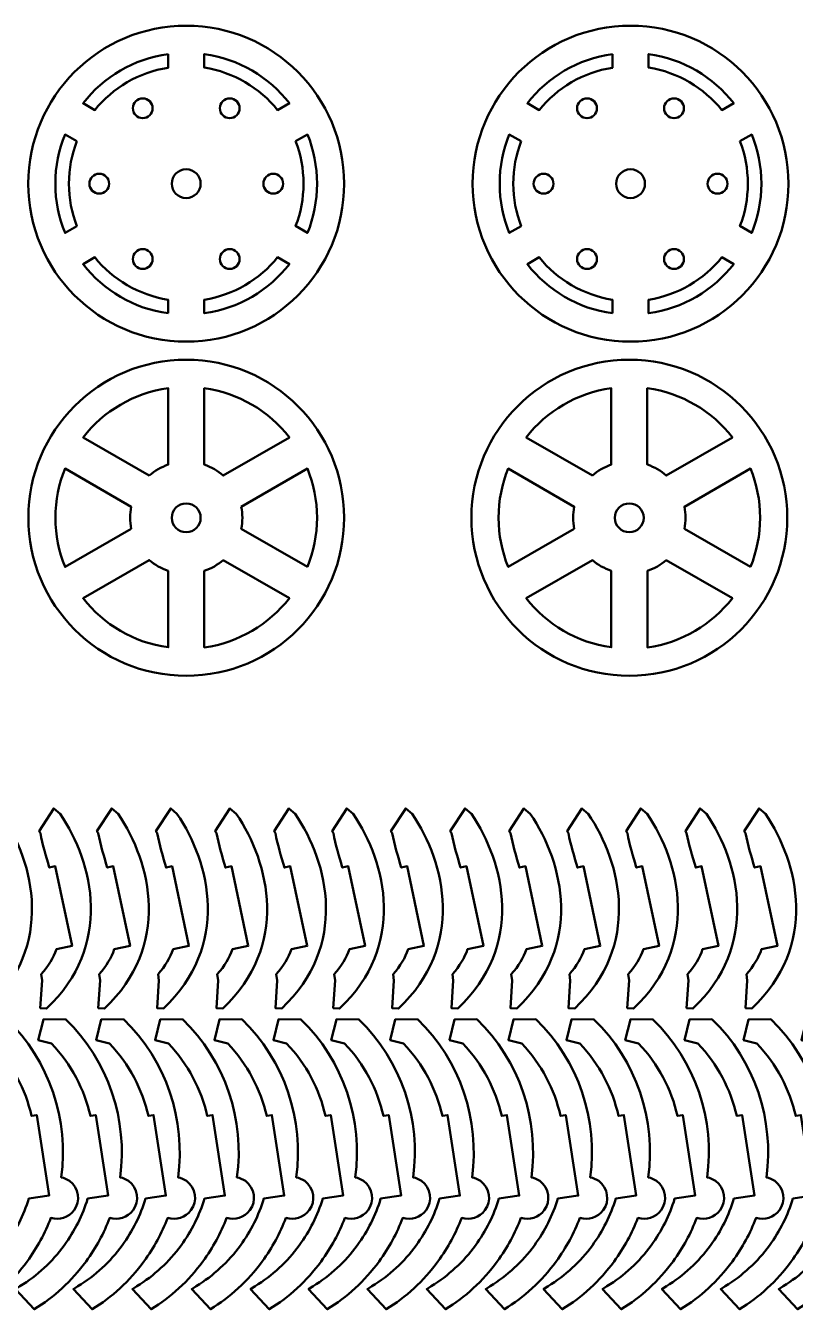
# Model space of a CAD drawing. Header units: inches. Extents: x -370 to 849, y -422 to 797.
# Drawn here: x 382.9 to 468.2, y -419.9 to -277.7 of the extents above; entities that cross this region are included whole.
import ezdxf

# ---------------------------------------------------------------- set-up
doc = ezdxf.new("R2010")
doc.units = ezdxf.units.IN
doc.header["$MEASUREMENT"] = 0
doc.layers.add('Layer 1', color=7, linetype='Continuous')

# ---------------------------------------------------------------- blocks, each defined once
blk = doc.blocks.new('block 37')
at = {"layer": 'Layer 1', "color": 7, "lineweight": 50, "true_color": 0xffffff}
for points, knots in [([(396.57, -327.57), (397.18, -327.04), (397.89, -326.62), (398.67, -326.36), (398.67, -326.36), (398.67, -317.89), (398.67, -317.89), (394.85, -318.42), (391.5, -320.44), (389.24, -323.34), (389.24, -323.34), (396.57, -327.57), (396.57, -327.57)], [0, 0, 0, 0, 1, 1, 1, 2, 2, 2, 3, 3, 3, 4, 4, 4, 4]), ([(402.67, -326.36), (403.45, -326.62), (404.15, -327.04), (404.76, -327.57), (404.76, -327.57), (412.09, -323.34), (412.09, -323.34), (409.83, -320.43), (406.48, -318.42), (402.66, -317.89), (402.66, -317.89), (402.66, -326.36), (402.66, -326.36), (402.66, -326.36), (402.67, -326.36), (402.67, -326.36), (402.67, -326.36), (402.67, -326.36), (402.67, -326.36)], [0, 0, 0, 0, 1, 1, 1, 2, 2, 2, 3, 3, 3, 4, 4, 4, 5, 5, 5, 6, 6, 6, 6]), ([(394.56, -333.46), (394.49, -333.06), (394.44, -332.66), (394.44, -332.24), (394.44, -331.83), (394.49, -331.42), (394.56, -331.03), (394.56, -331.03), (387.24, -326.8), (387.24, -326.8), (386.55, -328.48), (386.17, -330.32), (386.17, -332.25), (386.17, -334.17), (386.55, -336.01), (387.24, -337.69), (387.24, -337.69), (394.56, -333.46), (394.56, -333.46)], [0, 0, 0, 0, 1, 1, 1, 2, 2, 2, 3, 3, 3, 4, 4, 4, 5, 5, 5, 6, 6, 6, 6]), ([(414.09, -337.69), (414.78, -336.01), (415.16, -334.17), (415.16, -332.24), (415.16, -330.32), (414.78, -328.48), (414.09, -326.8), (414.09, -326.8), (406.77, -331.03), (406.77, -331.03), (406.84, -331.42), (406.89, -331.83), (406.89, -332.24), (406.89, -332.66), (406.84, -333.06), (406.77, -333.46), (406.77, -333.46), (414.09, -337.69), (414.09, -337.69)], [0, 0, 0, 0, 1, 1, 1, 2, 2, 2, 3, 3, 3, 4, 4, 4, 5, 5, 5, 6, 6, 6, 6]), ([(398.66, -338.13), (397.89, -337.86), (397.18, -337.45), (396.57, -336.92), (396.57, -336.92), (389.24, -341.15), (389.24, -341.15), (391.5, -344.05), (394.85, -346.07), (398.67, -346.59), (398.67, -346.59), (398.66, -338.13), (398.66, -338.13), (398.66, -338.13), (398.66, -338.13), (398.66, -338.13)], [0, 0, 0, 0, 1, 1, 1, 2, 2, 2, 3, 3, 3, 4, 4, 4, 5, 5, 5, 5]), ([(404.76, -336.92), (404.15, -337.45), (403.45, -337.87), (402.67, -338.13), (402.67, -338.13), (402.67, -346.6), (402.67, -346.6), (406.49, -346.07), (409.83, -344.05), (412.09, -341.15), (412.09, -341.15), (404.76, -336.92), (404.76, -336.92)], [0, 0, 0, 0, 1, 1, 1, 2, 2, 2, 3, 3, 3, 4, 4, 4, 4])]:
    blk.add_open_spline(points, degree=3, knots=knots, dxfattribs=at)
blk = doc.blocks.new('block 36')
at = {"layer": 'Layer 1', "color": 7, "lineweight": 50, "true_color": 0xffffff}
for points in [[(400.66, -314.74), (410.33, -314.74), (418.16, -322.58), (418.16, -332.24), (418.16, -341.91), (410.33, -349.74), (400.66, -349.74), (391, -349.74), (383.17, -341.91), (383.17, -332.24), (383.17, -322.58), (391, -314.74), (400.66, -314.74)], [(400.66, -330.65), (401.55, -330.65), (402.26, -331.36), (402.26, -332.25), (402.26, -333.13), (401.55, -333.84), (400.66, -333.84), (399.78, -333.84), (399.06, -333.13), (399.06, -332.25), (399.06, -331.36), (399.78, -330.65), (400.66, -330.65)]]:
    blk.add_open_spline(points, degree=3, knots=[0, 0, 0, 0, 1, 1, 1, 2, 2, 2, 3, 3, 3, 4, 4, 4, 4], dxfattribs=at)
at = {"layer": 'Layer 1'}
blk.add_blockref('block 37', (0, 0), dxfattribs=at)
blk = doc.blocks.new('block 38')
at = {"layer": 'Layer 1', "color": 7, "lineweight": 50, "true_color": 0xffffff}
for points, knots in [([(400.66, -312.74), (410.33, -312.74), (418.16, -304.91), (418.16, -295.25), (418.16, -285.58), (410.33, -277.75), (400.66, -277.75), (391, -277.75), (383.16, -285.58), (383.16, -295.25), (383.16, -304.91), (391, -312.74), (400.66, -312.74)], [0, 0, 0, 0, 1, 1, 1, 2, 2, 2, 3, 3, 3, 4, 4, 4, 4]), ([(398.66, -280.89), (398.66, -280.89), (398.66, -282.4), (398.66, -282.4), (395.39, -282.9), (392.53, -284.63), (390.54, -287.09), (390.54, -287.09), (389.23, -286.33), (389.23, -286.33), (391.5, -283.43), (394.84, -281.41), (398.66, -280.89)], [0, 0, 0, 0, 1, 1, 1, 2, 2, 2, 3, 3, 3, 4, 4, 4, 4]), ([(402.66, -280.89), (406.49, -281.41), (409.83, -283.43), (412.1, -286.33), (412.1, -286.33), (410.79, -287.09), (410.79, -287.09), (408.8, -284.63), (405.93, -282.9), (402.66, -282.39), (402.66, -282.39), (402.66, -280.89), (402.66, -280.89), (402.66, -280.89), (402.66, -280.89), (402.66, -280.89)], [0, 0, 0, 0, 1, 1, 1, 2, 2, 2, 3, 3, 3, 4, 4, 4, 5, 5, 5, 5]), ([(388.54, -290.55), (387.98, -292.01), (387.66, -293.59), (387.66, -295.25), (387.66, -296.9), (387.98, -298.48), (388.54, -299.94), (388.54, -299.94), (387.23, -300.69), (387.23, -300.69), (386.54, -299.01), (386.16, -297.17), (386.16, -295.24), (386.16, -293.32), (386.54, -291.48), (387.23, -289.8), (387.23, -289.8), (388.54, -290.55), (388.54, -290.55)], [0, 0, 0, 0, 1, 1, 1, 2, 2, 2, 3, 3, 3, 4, 4, 4, 5, 5, 5, 6, 6, 6, 6]), ([(412.79, -290.55), (412.79, -290.55), (414.1, -289.8), (414.1, -289.8), (414.79, -291.48), (415.16, -293.32), (415.16, -295.25), (415.16, -297.17), (414.79, -299.01), (414.1, -300.69), (414.1, -300.69), (412.79, -299.93), (412.79, -299.93), (413.35, -298.48), (413.66, -296.9), (413.66, -295.24), (413.66, -293.59), (413.35, -292.01), (412.79, -290.55)], [0, 0, 0, 0, 1, 1, 1, 2, 2, 2, 3, 3, 3, 4, 4, 4, 5, 5, 5, 6, 6, 6, 6]), ([(400.66, -293.65), (401.55, -293.65), (402.26, -294.36), (402.26, -295.25), (402.26, -296.13), (401.55, -296.84), (400.66, -296.84), (399.78, -296.84), (399.06, -296.13), (399.06, -295.25), (399.06, -294.36), (399.78, -293.65), (400.66, -293.65)], [0, 0, 0, 0, 1, 1, 1, 2, 2, 2, 3, 3, 3, 4, 4, 4, 4]), ([(398.66, -309.6), (394.84, -309.08), (391.5, -307.06), (389.23, -304.16), (389.23, -304.16), (390.54, -303.4), (390.54, -303.4), (392.53, -305.86), (395.39, -307.59), (398.66, -308.09), (398.66, -308.09), (398.66, -309.6), (398.66, -309.6)], [0, 0, 0, 0, 1, 1, 1, 2, 2, 2, 3, 3, 3, 4, 4, 4, 4]), ([(402.66, -308.09), (405.93, -307.58), (408.8, -305.86), (410.79, -303.4), (410.79, -303.4), (412.1, -304.15), (412.1, -304.15), (409.83, -307.06), (406.49, -309.07), (402.67, -309.6), (402.67, -309.6), (402.66, -308.09), (402.66, -308.09), (402.66, -308.09), (402.66, -308.09), (402.66, -308.09)], [0, 0, 0, 0, 1, 1, 1, 2, 2, 2, 3, 3, 3, 4, 4, 4, 5, 5, 5, 5])]:
    blk.add_open_spline(points, degree=3, knots=knots, dxfattribs=at)
at = {"layer": 'Layer 1', "color": 240, "lineweight": 50, "true_color": 0xed1c24}
for points in [[(395.84, -285.8), (396.45, -285.8), (396.94, -286.29), (396.94, -286.9), (396.94, -287.5), (396.45, -287.99), (395.84, -287.99), (395.24, -287.99), (394.75, -287.5), (394.75, -286.9), (394.75, -286.29), (395.24, -285.8), (395.84, -285.8)], [(405.48, -285.8), (406.09, -285.8), (406.58, -286.29), (406.58, -286.9), (406.58, -287.5), (406.09, -287.99), (405.48, -287.99), (404.88, -287.99), (404.39, -287.5), (404.39, -286.9), (404.39, -286.29), (404.88, -285.8), (405.48, -285.8)], [(391.02, -294.15), (391.63, -294.15), (392.12, -294.64), (392.12, -295.25), (392.12, -295.85), (391.63, -296.34), (391.02, -296.34), (390.42, -296.34), (389.93, -295.85), (389.93, -295.25), (389.93, -294.64), (390.42, -294.15), (391.02, -294.15)], [(410.3, -294.15), (410.91, -294.15), (411.4, -294.64), (411.4, -295.25), (411.4, -295.85), (410.91, -296.34), (410.3, -296.34), (409.7, -296.34), (409.21, -295.85), (409.21, -295.25), (409.21, -294.64), (409.7, -294.15), (410.3, -294.15)], [(395.84, -302.49), (396.45, -302.49), (396.94, -302.99), (396.94, -303.59), (396.94, -304.2), (396.45, -304.69), (395.84, -304.69), (395.24, -304.69), (394.75, -304.2), (394.75, -303.59), (394.75, -302.99), (395.24, -302.49), (395.84, -302.49)], [(405.48, -302.49), (406.09, -302.49), (406.58, -302.99), (406.58, -303.59), (406.58, -304.2), (406.09, -304.69), (405.48, -304.69), (404.88, -304.69), (404.39, -304.2), (404.39, -303.59), (404.39, -302.99), (404.88, -302.49), (405.48, -302.49)]]:
    blk.add_open_spline(points, degree=3, knots=[0, 0, 0, 0, 1, 1, 1, 2, 2, 2, 3, 3, 3, 4, 4, 4, 4], dxfattribs=at)
blk = doc.blocks.new('block 40')
at = {"layer": 'Layer 1', "color": 7, "lineweight": 50, "true_color": 0xffffff}
for points, knots in [([(449.9, -312.74), (459.57, -312.74), (467.4, -304.91), (467.4, -295.25), (467.4, -285.58), (459.57, -277.75), (449.9, -277.75), (440.24, -277.75), (432.4, -285.58), (432.4, -295.25), (432.4, -304.91), (440.24, -312.74), (449.9, -312.74)], [0, 0, 0, 0, 1, 1, 1, 2, 2, 2, 3, 3, 3, 4, 4, 4, 4]), ([(447.9, -280.89), (447.9, -280.89), (447.9, -282.4), (447.9, -282.4), (444.63, -282.9), (441.77, -284.63), (439.78, -287.09), (439.78, -287.09), (438.47, -286.33), (438.47, -286.33), (440.73, -283.43), (444.08, -281.41), (447.9, -280.89)], [0, 0, 0, 0, 1, 1, 1, 2, 2, 2, 3, 3, 3, 4, 4, 4, 4]), ([(451.9, -280.89), (455.72, -281.41), (459.07, -283.43), (461.34, -286.33), (461.34, -286.33), (460.02, -287.09), (460.02, -287.09), (458.03, -284.63), (455.17, -282.9), (451.9, -282.39), (451.9, -282.39), (451.9, -280.89), (451.9, -280.89), (451.9, -280.89), (451.9, -280.89), (451.9, -280.89)], [0, 0, 0, 0, 1, 1, 1, 2, 2, 2, 3, 3, 3, 4, 4, 4, 5, 5, 5, 5]), ([(437.78, -290.55), (437.21, -292.01), (436.9, -293.59), (436.9, -295.25), (436.9, -296.9), (437.21, -298.48), (437.78, -299.94), (437.78, -299.94), (436.46, -300.69), (436.46, -300.69), (435.78, -299.01), (435.4, -297.17), (435.4, -295.24), (435.4, -293.32), (435.78, -291.48), (436.46, -289.8), (436.46, -289.8), (437.78, -290.55), (437.78, -290.55)], [0, 0, 0, 0, 1, 1, 1, 2, 2, 2, 3, 3, 3, 4, 4, 4, 5, 5, 5, 6, 6, 6, 6]), ([(462.03, -290.55), (462.03, -290.55), (463.34, -289.8), (463.34, -289.8), (464.02, -291.48), (464.4, -293.32), (464.4, -295.25), (464.4, -297.17), (464.02, -299.01), (463.34, -300.69), (463.34, -300.69), (462.03, -299.93), (462.03, -299.93), (462.59, -298.48), (462.9, -296.9), (462.9, -295.24), (462.9, -293.59), (462.59, -292.01), (462.03, -290.55)], [0, 0, 0, 0, 1, 1, 1, 2, 2, 2, 3, 3, 3, 4, 4, 4, 5, 5, 5, 6, 6, 6, 6]), ([(449.9, -293.65), (450.78, -293.65), (451.5, -294.36), (451.5, -295.25), (451.5, -296.13), (450.78, -296.84), (449.9, -296.84), (449.02, -296.84), (448.3, -296.13), (448.3, -295.25), (448.3, -294.36), (449.02, -293.65), (449.9, -293.65)], [0, 0, 0, 0, 1, 1, 1, 2, 2, 2, 3, 3, 3, 4, 4, 4, 4]), ([(447.9, -309.6), (444.08, -309.08), (440.73, -307.06), (438.47, -304.16), (438.47, -304.16), (439.78, -303.4), (439.78, -303.4), (441.77, -305.86), (444.63, -307.59), (447.9, -308.09), (447.9, -308.09), (447.9, -309.6), (447.9, -309.6)], [0, 0, 0, 0, 1, 1, 1, 2, 2, 2, 3, 3, 3, 4, 4, 4, 4]), ([(451.9, -308.09), (455.17, -307.58), (458.04, -305.86), (460.02, -303.4), (460.02, -303.4), (461.34, -304.15), (461.34, -304.15), (459.07, -307.06), (455.73, -309.07), (451.9, -309.6), (451.9, -309.6), (451.9, -308.09), (451.9, -308.09), (451.9, -308.09), (451.9, -308.09), (451.9, -308.09)], [0, 0, 0, 0, 1, 1, 1, 2, 2, 2, 3, 3, 3, 4, 4, 4, 5, 5, 5, 5])]:
    blk.add_open_spline(points, degree=3, knots=knots, dxfattribs=at)
at = {"layer": 'Layer 1', "color": 240, "lineweight": 50, "true_color": 0xed1c24}
for points in [[(445.08, -285.8), (445.69, -285.8), (446.18, -286.29), (446.18, -286.9), (446.18, -287.5), (445.69, -287.99), (445.08, -287.99), (444.47, -287.99), (443.98, -287.5), (443.98, -286.9), (443.98, -286.29), (444.47, -285.8), (445.08, -285.8)], [(454.72, -285.8), (455.33, -285.8), (455.82, -286.29), (455.82, -286.9), (455.82, -287.5), (455.33, -287.99), (454.72, -287.99), (454.11, -287.99), (453.62, -287.5), (453.62, -286.9), (453.62, -286.29), (454.11, -285.8), (454.72, -285.8)], [(440.26, -294.15), (440.87, -294.15), (441.36, -294.64), (441.36, -295.25), (441.36, -295.85), (440.87, -296.34), (440.26, -296.34), (439.66, -296.34), (439.16, -295.85), (439.16, -295.25), (439.16, -294.64), (439.66, -294.15), (440.26, -294.15)], [(459.54, -294.15), (460.15, -294.15), (460.64, -294.64), (460.64, -295.25), (460.64, -295.85), (460.15, -296.34), (459.54, -296.34), (458.93, -296.34), (458.44, -295.85), (458.44, -295.25), (458.44, -294.64), (458.93, -294.15), (459.54, -294.15)], [(445.08, -302.49), (445.69, -302.49), (446.18, -302.99), (446.18, -303.59), (446.18, -304.2), (445.69, -304.69), (445.08, -304.69), (444.47, -304.69), (443.98, -304.2), (443.98, -303.59), (443.98, -302.99), (444.47, -302.49), (445.08, -302.49)], [(454.72, -302.49), (455.33, -302.49), (455.82, -302.99), (455.82, -303.59), (455.82, -304.2), (455.33, -304.69), (454.72, -304.69), (454.11, -304.69), (453.62, -304.2), (453.62, -303.59), (453.62, -302.99), (454.11, -302.49), (454.72, -302.49)]]:
    blk.add_open_spline(points, degree=3, knots=[0, 0, 0, 0, 1, 1, 1, 2, 2, 2, 3, 3, 3, 4, 4, 4, 4], dxfattribs=at)
blk = doc.blocks.new('block 46')
at = {"layer": 'Layer 1', "color": 7, "lineweight": 50, "true_color": 0xffffff}
for points, knots in [([(445.67, -327.57), (446.28, -327.04), (446.99, -326.62), (447.77, -326.36), (447.77, -326.36), (447.77, -317.89), (447.77, -317.89), (443.95, -318.42), (440.6, -320.44), (438.34, -323.34), (438.34, -323.34), (445.67, -327.57), (445.67, -327.57)], [0, 0, 0, 0, 1, 1, 1, 2, 2, 2, 3, 3, 3, 4, 4, 4, 4]), ([(451.77, -326.36), (452.55, -326.62), (453.26, -327.04), (453.86, -327.57), (453.86, -327.57), (461.19, -323.34), (461.19, -323.34), (458.93, -320.43), (455.58, -318.42), (451.76, -317.89), (451.76, -317.89), (451.76, -326.36), (451.76, -326.36), (451.76, -326.36), (451.77, -326.36), (451.77, -326.36), (451.77, -326.36), (451.77, -326.36), (451.77, -326.36)], [0, 0, 0, 0, 1, 1, 1, 2, 2, 2, 3, 3, 3, 4, 4, 4, 5, 5, 5, 6, 6, 6, 6]), ([(443.67, -333.46), (443.59, -333.06), (443.54, -332.66), (443.54, -332.24), (443.54, -331.83), (443.59, -331.42), (443.67, -331.03), (443.67, -331.03), (436.34, -326.8), (436.34, -326.8), (435.65, -328.48), (435.27, -330.32), (435.27, -332.25), (435.27, -334.17), (435.65, -336.01), (436.34, -337.69), (436.34, -337.69), (443.67, -333.46), (443.67, -333.46)], [0, 0, 0, 0, 1, 1, 1, 2, 2, 2, 3, 3, 3, 4, 4, 4, 5, 5, 5, 6, 6, 6, 6]), ([(463.2, -337.69), (463.88, -336.01), (464.26, -334.17), (464.26, -332.24), (464.26, -330.32), (463.88, -328.48), (463.2, -326.8), (463.2, -326.8), (455.87, -331.03), (455.87, -331.03), (455.94, -331.42), (455.99, -331.83), (455.99, -332.24), (455.99, -332.66), (455.94, -333.06), (455.87, -333.46), (455.87, -333.46), (463.2, -337.69), (463.2, -337.69)], [0, 0, 0, 0, 1, 1, 1, 2, 2, 2, 3, 3, 3, 4, 4, 4, 5, 5, 5, 6, 6, 6, 6]), ([(447.77, -338.13), (446.99, -337.86), (446.28, -337.45), (445.67, -336.92), (445.67, -336.92), (438.34, -341.15), (438.34, -341.15), (440.6, -344.05), (443.95, -346.07), (447.77, -346.59), (447.77, -346.59), (447.77, -338.13), (447.77, -338.13), (447.77, -338.13), (447.77, -338.13), (447.77, -338.13)], [0, 0, 0, 0, 1, 1, 1, 2, 2, 2, 3, 3, 3, 4, 4, 4, 5, 5, 5, 5]), ([(453.86, -336.92), (453.25, -337.45), (452.54, -337.87), (451.77, -338.13), (451.77, -338.13), (451.77, -346.6), (451.77, -346.6), (455.59, -346.07), (458.93, -344.05), (461.19, -341.15), (461.19, -341.15), (453.86, -336.92), (453.86, -336.92)], [0, 0, 0, 0, 1, 1, 1, 2, 2, 2, 3, 3, 3, 4, 4, 4, 4])]:
    blk.add_open_spline(points, degree=3, knots=knots, dxfattribs=at)
blk = doc.blocks.new('block 45')
at = {"layer": 'Layer 1', "color": 7, "lineweight": 50, "true_color": 0xffffff}
for points in [[(449.77, -314.74), (459.43, -314.74), (467.27, -322.58), (467.27, -332.24), (467.27, -341.91), (459.43, -349.74), (449.77, -349.74), (440.1, -349.74), (432.27, -341.91), (432.27, -332.24), (432.27, -322.58), (440.1, -314.74), (449.77, -314.74)], [(449.76, -330.65), (450.65, -330.65), (451.36, -331.36), (451.36, -332.25), (451.36, -333.13), (450.65, -333.84), (449.76, -333.84), (448.88, -333.84), (448.16, -333.13), (448.16, -332.25), (448.16, -331.36), (448.88, -330.65), (449.76, -330.65)]]:
    blk.add_open_spline(points, degree=3, knots=[0, 0, 0, 0, 1, 1, 1, 2, 2, 2, 3, 3, 3, 4, 4, 4, 4], dxfattribs=at)
at = {"layer": 'Layer 1'}
blk.add_blockref('block 46', (0, 0), dxfattribs=at)
blk = doc.blocks.new('block 44')
at = {"layer": 'Layer 1'}
blk.add_blockref('block 45', (0, 0), dxfattribs=at)

msp = doc.modelspace()

# ---------------------------------------------------------------- linework, layer by layer
at = {"layer": 'Layer 1', "color": 7, "lineweight": 50, "true_color": 0xffffff}
for points, knots in [([(380.16, -365.04), (380.16, -365.04), (379.46, -364.43), (379.46, -364.43), (379.46, -364.43), (377.82, -366.95), (377.82, -366.95), (377.82, -366.95), (377.97, -367.17), (377.97, -367.17), (378.21, -368.44), (378.59, -369.71), (378.97, -370.98), (378.97, -370.98), (379.63, -370.84), (379.63, -370.84), (379.63, -370.84), (381.49, -379.65), (381.49, -379.65), (381.49, -379.65), (379.74, -380.02), (379.74, -380.02), (379.41, -380.96), (378.87, -381.89), (378.07, -382.8), (378.07, -382.8), (378.16, -383.48), (378.16, -383.48), (378.16, -383.48), (377.96, -386.55), (377.96, -386.55), (377.96, -386.55), (378.66, -386.59), (378.66, -386.59), (386.02, -379.64), (383.89, -370.47), (380.16, -365.04)], [0, 0, 0, 0, 1, 1, 1, 2, 2, 2, 3, 3, 3, 4, 4, 4, 5, 5, 5, 6, 6, 6, 7, 7, 7, 8, 8, 8, 9, 9, 9, 10, 10, 10, 11, 11, 11, 12, 12, 12, 12]), ([(386.69, -365.04), (386.69, -365.04), (385.99, -364.43), (385.99, -364.43), (385.99, -364.43), (384.35, -366.95), (384.35, -366.95), (384.35, -366.95), (384.5, -367.17), (384.5, -367.17), (384.74, -368.44), (385.12, -369.71), (385.49, -370.98), (385.49, -370.98), (386.15, -370.84), (386.15, -370.84), (386.15, -370.84), (388.02, -379.65), (388.02, -379.65), (388.02, -379.65), (386.27, -380.02), (386.27, -380.02), (385.93, -380.96), (385.4, -381.89), (384.59, -382.8), (384.59, -382.8), (384.69, -383.48), (384.69, -383.48), (384.69, -383.48), (384.48, -386.55), (384.48, -386.55), (384.48, -386.55), (385.19, -386.59), (385.19, -386.59), (392.55, -379.64), (390.42, -370.47), (386.69, -365.04)], [0, 0, 0, 0, 1, 1, 1, 2, 2, 2, 3, 3, 3, 4, 4, 4, 5, 5, 5, 6, 6, 6, 7, 7, 7, 8, 8, 8, 9, 9, 9, 10, 10, 10, 11, 11, 11, 12, 12, 12, 12]), ([(393.11, -365.04), (393.11, -365.04), (392.41, -364.43), (392.41, -364.43), (392.41, -364.43), (390.77, -366.95), (390.77, -366.95), (390.77, -366.95), (390.92, -367.17), (390.92, -367.17), (391.16, -368.44), (391.54, -369.71), (391.91, -370.98), (391.91, -370.98), (392.57, -370.84), (392.57, -370.84), (392.57, -370.84), (394.44, -379.65), (394.44, -379.65), (394.44, -379.65), (392.69, -380.02), (392.69, -380.02), (392.36, -380.96), (391.82, -381.89), (391.01, -382.8), (391.01, -382.8), (391.11, -383.48), (391.11, -383.48), (391.11, -383.48), (390.91, -386.55), (390.91, -386.55), (390.91, -386.55), (391.61, -386.59), (391.61, -386.59), (398.97, -379.64), (396.84, -370.47), (393.11, -365.04)], [0, 0, 0, 0, 1, 1, 1, 2, 2, 2, 3, 3, 3, 4, 4, 4, 5, 5, 5, 6, 6, 6, 7, 7, 7, 8, 8, 8, 9, 9, 9, 10, 10, 10, 11, 11, 11, 12, 12, 12, 12]), ([(399.64, -365.04), (399.64, -365.04), (398.94, -364.43), (398.94, -364.43), (398.94, -364.43), (397.3, -366.95), (397.3, -366.95), (397.3, -366.95), (397.45, -367.17), (397.45, -367.17), (397.69, -368.44), (398.07, -369.71), (398.44, -370.98), (398.44, -370.98), (399.1, -370.84), (399.1, -370.84), (399.1, -370.84), (400.97, -379.65), (400.97, -379.65), (400.97, -379.65), (399.22, -380.02), (399.22, -380.02), (398.88, -380.96), (398.35, -381.89), (397.54, -382.8), (397.54, -382.8), (397.64, -383.48), (397.64, -383.48), (397.64, -383.48), (397.43, -386.55), (397.43, -386.55), (397.43, -386.55), (398.14, -386.59), (398.14, -386.59), (405.5, -379.64), (403.37, -370.47), (399.64, -365.04)], [0, 0, 0, 0, 1, 1, 1, 2, 2, 2, 3, 3, 3, 4, 4, 4, 5, 5, 5, 6, 6, 6, 7, 7, 7, 8, 8, 8, 9, 9, 9, 10, 10, 10, 11, 11, 11, 12, 12, 12, 12]), ([(406.21, -365.04), (406.21, -365.04), (405.51, -364.43), (405.51, -364.43), (405.51, -364.43), (403.87, -366.95), (403.87, -366.95), (403.87, -366.95), (404.02, -367.17), (404.02, -367.17), (404.26, -368.44), (404.64, -369.71), (405.01, -370.98), (405.01, -370.98), (405.67, -370.84), (405.67, -370.84), (405.67, -370.84), (407.54, -379.65), (407.54, -379.65), (407.54, -379.65), (405.79, -380.02), (405.79, -380.02), (405.45, -380.96), (404.92, -381.89), (404.11, -382.8), (404.11, -382.8), (404.21, -383.48), (404.21, -383.48), (404.21, -383.48), (404, -386.55), (404, -386.55), (404, -386.55), (404.71, -386.59), (404.71, -386.59), (412.07, -379.64), (409.94, -370.47), (406.21, -365.04)], [0, 0, 0, 0, 1, 1, 1, 2, 2, 2, 3, 3, 3, 4, 4, 4, 5, 5, 5, 6, 6, 6, 7, 7, 7, 8, 8, 8, 9, 9, 9, 10, 10, 10, 11, 11, 11, 12, 12, 12, 12]), ([(412.74, -365.04), (412.74, -365.04), (412.04, -364.43), (412.04, -364.43), (412.04, -364.43), (410.4, -366.95), (410.4, -366.95), (410.4, -366.95), (410.55, -367.17), (410.55, -367.17), (410.79, -368.44), (411.17, -369.71), (411.54, -370.98), (411.54, -370.98), (412.2, -370.84), (412.2, -370.84), (412.2, -370.84), (414.07, -379.65), (414.07, -379.65), (414.07, -379.65), (412.32, -380.02), (412.32, -380.02), (411.98, -380.96), (411.45, -381.89), (410.64, -382.8), (410.64, -382.8), (410.74, -383.48), (410.74, -383.48), (410.74, -383.48), (410.54, -386.55), (410.54, -386.55), (410.54, -386.55), (411.24, -386.59), (411.24, -386.59), (418.6, -379.64), (416.47, -370.47), (412.74, -365.04)], [0, 0, 0, 0, 1, 1, 1, 2, 2, 2, 3, 3, 3, 4, 4, 4, 5, 5, 5, 6, 6, 6, 7, 7, 7, 8, 8, 8, 9, 9, 9, 10, 10, 10, 11, 11, 11, 12, 12, 12, 12]), ([(419.16, -365.04), (419.16, -365.04), (418.46, -364.43), (418.46, -364.43), (418.46, -364.43), (416.82, -366.95), (416.82, -366.95), (416.82, -366.95), (416.97, -367.17), (416.97, -367.17), (417.21, -368.44), (417.59, -369.71), (417.96, -370.98), (417.96, -370.98), (418.62, -370.84), (418.62, -370.84), (418.62, -370.84), (420.49, -379.65), (420.49, -379.65), (420.49, -379.65), (418.74, -380.02), (418.74, -380.02), (418.4, -380.96), (417.87, -381.89), (417.06, -382.8), (417.06, -382.8), (417.16, -383.48), (417.16, -383.48), (417.16, -383.48), (416.96, -386.55), (416.96, -386.55), (416.96, -386.55), (417.66, -386.59), (417.66, -386.59), (425.02, -379.64), (422.89, -370.47), (419.16, -365.04)], [0, 0, 0, 0, 1, 1, 1, 2, 2, 2, 3, 3, 3, 4, 4, 4, 5, 5, 5, 6, 6, 6, 7, 7, 7, 8, 8, 8, 9, 9, 9, 10, 10, 10, 11, 11, 11, 12, 12, 12, 12]), ([(425.69, -365.04), (425.69, -365.04), (424.99, -364.43), (424.99, -364.43), (424.99, -364.43), (423.35, -366.95), (423.35, -366.95), (423.35, -366.95), (423.5, -367.17), (423.5, -367.17), (423.74, -368.44), (424.12, -369.71), (424.49, -370.98), (424.49, -370.98), (425.15, -370.84), (425.15, -370.84), (425.15, -370.84), (427.01, -379.65), (427.01, -379.65), (427.01, -379.65), (425.26, -380.02), (425.26, -380.02), (424.93, -380.96), (424.4, -381.89), (423.59, -382.8), (423.59, -382.8), (423.68, -383.48), (423.68, -383.48), (423.68, -383.48), (423.48, -386.55), (423.48, -386.55), (423.48, -386.55), (424.19, -386.59), (424.19, -386.59), (431.55, -379.64), (429.42, -370.47), (425.69, -365.04)], [0, 0, 0, 0, 1, 1, 1, 2, 2, 2, 3, 3, 3, 4, 4, 4, 5, 5, 5, 6, 6, 6, 7, 7, 7, 8, 8, 8, 9, 9, 9, 10, 10, 10, 11, 11, 11, 12, 12, 12, 12]), ([(432.26, -365.04), (432.26, -365.04), (431.56, -364.43), (431.56, -364.43), (431.56, -364.43), (429.92, -366.95), (429.92, -366.95), (429.92, -366.95), (430.07, -367.17), (430.07, -367.17), (430.31, -368.44), (430.69, -369.71), (431.07, -370.98), (431.07, -370.98), (431.72, -370.84), (431.72, -370.84), (431.72, -370.84), (433.59, -379.65), (433.59, -379.65), (433.59, -379.65), (431.84, -380.02), (431.84, -380.02), (431.51, -380.96), (430.97, -381.89), (430.16, -382.8), (430.16, -382.8), (430.26, -383.48), (430.26, -383.48), (430.26, -383.48), (430.06, -386.55), (430.06, -386.55), (430.06, -386.55), (430.76, -386.59), (430.76, -386.59), (438.12, -379.64), (435.99, -370.47), (432.26, -365.04)], [0, 0, 0, 0, 1, 1, 1, 2, 2, 2, 3, 3, 3, 4, 4, 4, 5, 5, 5, 6, 6, 6, 7, 7, 7, 8, 8, 8, 9, 9, 9, 10, 10, 10, 11, 11, 11, 12, 12, 12, 12]), ([(438.79, -365.04), (438.79, -365.04), (438.09, -364.43), (438.09, -364.43), (438.09, -364.43), (436.45, -366.95), (436.45, -366.95), (436.45, -366.95), (436.6, -367.17), (436.6, -367.17), (436.84, -368.44), (437.22, -369.71), (437.59, -370.98), (437.59, -370.98), (438.25, -370.84), (438.25, -370.84), (438.25, -370.84), (440.12, -379.65), (440.12, -379.65), (440.12, -379.65), (438.37, -380.02), (438.37, -380.02), (438.03, -380.96), (437.5, -381.89), (436.69, -382.8), (436.69, -382.8), (436.79, -383.48), (436.79, -383.48), (436.79, -383.48), (436.58, -386.55), (436.58, -386.55), (436.58, -386.55), (437.29, -386.59), (437.29, -386.59), (444.65, -379.64), (442.52, -370.47), (438.79, -365.04)], [0, 0, 0, 0, 1, 1, 1, 2, 2, 2, 3, 3, 3, 4, 4, 4, 5, 5, 5, 6, 6, 6, 7, 7, 7, 8, 8, 8, 9, 9, 9, 10, 10, 10, 11, 11, 11, 12, 12, 12, 12]), ([(445.21, -365.04), (445.21, -365.04), (444.51, -364.43), (444.51, -364.43), (444.51, -364.43), (442.87, -366.95), (442.87, -366.95), (442.87, -366.95), (443.02, -367.17), (443.02, -367.17), (443.26, -368.44), (443.64, -369.71), (444.02, -370.98), (444.02, -370.98), (444.68, -370.84), (444.68, -370.84), (444.68, -370.84), (446.54, -379.65), (446.54, -379.65), (446.54, -379.65), (444.79, -380.02), (444.79, -380.02), (444.46, -380.96), (443.92, -381.89), (443.12, -382.8), (443.12, -382.8), (443.21, -383.48), (443.21, -383.48), (443.21, -383.48), (443.01, -386.55), (443.01, -386.55), (443.01, -386.55), (443.71, -386.59), (443.71, -386.59), (451.07, -379.64), (448.94, -370.47), (445.21, -365.04)], [0, 0, 0, 0, 1, 1, 1, 2, 2, 2, 3, 3, 3, 4, 4, 4, 5, 5, 5, 6, 6, 6, 7, 7, 7, 8, 8, 8, 9, 9, 9, 10, 10, 10, 11, 11, 11, 12, 12, 12, 12]), ([(451.74, -365.04), (451.74, -365.04), (451.04, -364.43), (451.04, -364.43), (451.04, -364.43), (449.4, -366.95), (449.4, -366.95), (449.4, -366.95), (449.55, -367.17), (449.55, -367.17), (449.79, -368.44), (450.17, -369.71), (450.54, -370.98), (450.54, -370.98), (451.2, -370.84), (451.2, -370.84), (451.2, -370.84), (453.06, -379.65), (453.06, -379.65), (453.06, -379.65), (451.32, -380.02), (451.32, -380.02), (450.98, -380.96), (450.45, -381.89), (449.64, -382.8), (449.64, -382.8), (449.74, -383.48), (449.74, -383.48), (449.74, -383.48), (449.53, -386.55), (449.53, -386.55), (449.53, -386.55), (450.24, -386.59), (450.24, -386.59), (457.6, -379.64), (455.47, -370.47), (451.74, -365.04)], [0, 0, 0, 0, 1, 1, 1, 2, 2, 2, 3, 3, 3, 4, 4, 4, 5, 5, 5, 6, 6, 6, 7, 7, 7, 8, 8, 8, 9, 9, 9, 10, 10, 10, 11, 11, 11, 12, 12, 12, 12]), ([(458.31, -365.04), (458.31, -365.04), (457.61, -364.43), (457.61, -364.43), (457.61, -364.43), (455.98, -366.95), (455.98, -366.95), (455.98, -366.95), (456.12, -367.17), (456.12, -367.17), (456.37, -368.44), (456.74, -369.71), (457.12, -370.98), (457.12, -370.98), (457.78, -370.84), (457.78, -370.84), (457.78, -370.84), (459.64, -379.65), (459.64, -379.65), (459.64, -379.65), (457.89, -380.02), (457.89, -380.02), (457.56, -380.96), (457.02, -381.89), (456.22, -382.8), (456.22, -382.8), (456.31, -383.48), (456.31, -383.48), (456.31, -383.48), (456.11, -386.55), (456.11, -386.55), (456.11, -386.55), (456.81, -386.59), (456.81, -386.59), (464.17, -379.64), (462.04, -370.47), (458.31, -365.04)], [0, 0, 0, 0, 1, 1, 1, 2, 2, 2, 3, 3, 3, 4, 4, 4, 5, 5, 5, 6, 6, 6, 7, 7, 7, 8, 8, 8, 9, 9, 9, 10, 10, 10, 11, 11, 11, 12, 12, 12, 12]), ([(464.84, -365.04), (464.84, -365.04), (464.14, -364.43), (464.14, -364.43), (464.14, -364.43), (462.5, -366.95), (462.5, -366.95), (462.5, -366.95), (462.65, -367.17), (462.65, -367.17), (462.89, -368.44), (463.27, -369.71), (463.65, -370.98), (463.65, -370.98), (464.3, -370.84), (464.3, -370.84), (464.3, -370.84), (466.17, -379.65), (466.17, -379.65), (466.17, -379.65), (464.42, -380.02), (464.42, -380.02), (464.09, -380.96), (463.55, -381.89), (462.75, -382.8), (462.75, -382.8), (462.84, -383.48), (462.84, -383.48), (462.84, -383.48), (462.64, -386.55), (462.64, -386.55), (462.64, -386.55), (463.34, -386.59), (463.34, -386.59), (470.7, -379.64), (468.57, -370.47), (464.84, -365.04)], [0, 0, 0, 0, 1, 1, 1, 2, 2, 2, 3, 3, 3, 4, 4, 4, 5, 5, 5, 6, 6, 6, 7, 7, 7, 8, 8, 8, 9, 9, 9, 10, 10, 10, 11, 11, 11, 12, 12, 12, 12]), ([(380.76, -387.76), (380.76, -387.76), (378.3, -387.8), (378.3, -387.8), (378.3, -387.8), (377.74, -390.08), (377.74, -390.08), (377.74, -390.08), (379.22, -390.46), (379.22, -390.46), (381.4, -392.76), (382.84, -395.54), (383.53, -398.49), (383.53, -398.49), (384.1, -398.4), (384.1, -398.4), (384.1, -398.4), (385.47, -407.3), (385.47, -407.3), (385.47, -407.3), (383.21, -407.64), (383.21, -407.64), (382.65, -409.46), (381.79, -411.22), (380.62, -412.82), (379.28, -414.64), (377.63, -416.17), (375.71, -417.35), (375.71, -417.35), (375.22, -417.66), (375.22, -417.66), (375.22, -417.66), (377.29, -419.9), (377.29, -419.9), (379.47, -418.56), (381.43, -416.78), (383.04, -414.6), (384.15, -413.08), (385.02, -411.45), (385.66, -409.77), (386.59, -410.07), (387.63, -409.76), (388.24, -408.93), (389, -407.9), (388.78, -406.45), (387.74, -405.69), (387.46, -405.48), (387.14, -405.35), (386.81, -405.29), (387.68, -398.95), (385.55, -392.38), (380.76, -387.76)], [0, 0, 0, 0, 1, 1, 1, 2, 2, 2, 3, 3, 3, 4, 4, 4, 5, 5, 5, 6, 6, 6, 7, 7, 7, 8, 8, 8, 9, 9, 9, 10, 10, 10, 11, 11, 11, 12, 12, 12, 13, 13, 13, 14, 14, 14, 15, 15, 15, 16, 16, 16, 17, 17, 17, 17]), ([(387.29, -387.76), (387.29, -387.76), (384.83, -387.8), (384.83, -387.8), (384.83, -387.8), (384.27, -390.08), (384.27, -390.08), (384.27, -390.08), (385.74, -390.46), (385.74, -390.46), (387.92, -392.76), (389.37, -395.54), (390.05, -398.49), (390.05, -398.49), (390.63, -398.4), (390.63, -398.4), (390.63, -398.4), (392, -407.3), (392, -407.3), (392, -407.3), (389.74, -407.64), (389.74, -407.64), (389.18, -409.46), (388.32, -411.22), (387.14, -412.82), (385.81, -414.64), (384.16, -416.17), (382.24, -417.35), (382.24, -417.35), (381.75, -417.66), (381.75, -417.66), (381.75, -417.66), (383.82, -419.9), (383.82, -419.9), (386, -418.56), (387.96, -416.78), (389.56, -414.6), (390.68, -413.08), (391.55, -411.45), (392.19, -409.77), (393.11, -410.07), (394.16, -409.76), (394.77, -408.93), (395.52, -407.9), (395.3, -406.45), (394.27, -405.69), (393.98, -405.48), (393.67, -405.35), (393.34, -405.29), (394.21, -398.95), (392.08, -392.38), (387.29, -387.76)], [0, 0, 0, 0, 1, 1, 1, 2, 2, 2, 3, 3, 3, 4, 4, 4, 5, 5, 5, 6, 6, 6, 7, 7, 7, 8, 8, 8, 9, 9, 9, 10, 10, 10, 11, 11, 11, 12, 12, 12, 13, 13, 13, 14, 14, 14, 15, 15, 15, 16, 16, 16, 17, 17, 17, 17]), ([(393.71, -387.76), (393.71, -387.76), (391.25, -387.8), (391.25, -387.8), (391.25, -387.8), (390.69, -390.08), (390.69, -390.08), (390.69, -390.08), (392.17, -390.46), (392.17, -390.46), (394.35, -392.76), (395.79, -395.54), (396.48, -398.49), (396.48, -398.49), (397.05, -398.4), (397.05, -398.4), (397.05, -398.4), (398.42, -407.3), (398.42, -407.3), (398.42, -407.3), (396.16, -407.64), (396.16, -407.64), (395.6, -409.46), (394.74, -411.22), (393.57, -412.82), (392.23, -414.64), (390.58, -416.17), (388.66, -417.35), (388.66, -417.35), (388.17, -417.66), (388.17, -417.66), (388.17, -417.66), (390.24, -419.9), (390.24, -419.9), (392.42, -418.56), (394.38, -416.78), (395.98, -414.6), (397.1, -413.08), (397.97, -411.45), (398.61, -409.77), (399.53, -410.07), (400.58, -409.76), (401.19, -408.93), (401.95, -407.9), (401.73, -406.45), (400.69, -405.69), (400.4, -405.48), (400.09, -405.35), (399.76, -405.29), (400.63, -398.95), (398.5, -392.38), (393.71, -387.76)], [0, 0, 0, 0, 1, 1, 1, 2, 2, 2, 3, 3, 3, 4, 4, 4, 5, 5, 5, 6, 6, 6, 7, 7, 7, 8, 8, 8, 9, 9, 9, 10, 10, 10, 11, 11, 11, 12, 12, 12, 13, 13, 13, 14, 14, 14, 15, 15, 15, 16, 16, 16, 17, 17, 17, 17]), ([(400.24, -387.76), (400.24, -387.76), (397.78, -387.8), (397.78, -387.8), (397.78, -387.8), (397.22, -390.08), (397.22, -390.08), (397.22, -390.08), (398.69, -390.46), (398.69, -390.46), (400.88, -392.76), (402.32, -395.54), (403, -398.49), (403, -398.49), (403.58, -398.4), (403.58, -398.4), (403.58, -398.4), (404.95, -407.3), (404.95, -407.3), (404.95, -407.3), (402.69, -407.64), (402.69, -407.64), (402.13, -409.46), (401.27, -411.22), (400.09, -412.82), (398.76, -414.64), (397.11, -416.17), (395.19, -417.35), (395.19, -417.35), (394.7, -417.66), (394.7, -417.66), (394.7, -417.66), (396.77, -419.9), (396.77, -419.9), (398.95, -418.56), (400.91, -416.78), (402.51, -414.6), (403.63, -413.08), (404.5, -411.45), (405.14, -409.77), (406.06, -410.07), (407.11, -409.76), (407.72, -408.93), (408.48, -407.9), (408.25, -406.45), (407.22, -405.69), (406.93, -405.48), (406.62, -405.35), (406.29, -405.29), (407.16, -398.95), (405.03, -392.38), (400.24, -387.76)], [0, 0, 0, 0, 1, 1, 1, 2, 2, 2, 3, 3, 3, 4, 4, 4, 5, 5, 5, 6, 6, 6, 7, 7, 7, 8, 8, 8, 9, 9, 9, 10, 10, 10, 11, 11, 11, 12, 12, 12, 13, 13, 13, 14, 14, 14, 15, 15, 15, 16, 16, 16, 17, 17, 17, 17]), ([(406.81, -387.76), (406.81, -387.76), (404.35, -387.8), (404.35, -387.8), (404.35, -387.8), (403.79, -390.08), (403.79, -390.08), (403.79, -390.08), (405.27, -390.46), (405.27, -390.46), (407.45, -392.76), (408.89, -395.54), (409.58, -398.49), (409.58, -398.49), (410.16, -398.4), (410.16, -398.4), (410.16, -398.4), (411.52, -407.3), (411.52, -407.3), (411.52, -407.3), (409.26, -407.64), (409.26, -407.64), (408.71, -409.46), (407.85, -411.22), (406.67, -412.82), (405.33, -414.64), (403.68, -416.17), (401.77, -417.35), (401.77, -417.35), (401.27, -417.66), (401.27, -417.66), (401.27, -417.66), (403.34, -419.9), (403.34, -419.9), (405.52, -418.56), (407.48, -416.78), (409.09, -414.6), (410.2, -413.08), (411.07, -411.45), (411.71, -409.77), (412.64, -410.07), (413.69, -409.76), (414.29, -408.93), (415.05, -407.9), (414.83, -406.45), (413.79, -405.69), (413.51, -405.48), (413.19, -405.35), (412.86, -405.29), (413.73, -398.95), (411.6, -392.38), (406.81, -387.76)], [0, 0, 0, 0, 1, 1, 1, 2, 2, 2, 3, 3, 3, 4, 4, 4, 5, 5, 5, 6, 6, 6, 7, 7, 7, 8, 8, 8, 9, 9, 9, 10, 10, 10, 11, 11, 11, 12, 12, 12, 13, 13, 13, 14, 14, 14, 15, 15, 15, 16, 16, 16, 17, 17, 17, 17]), ([(413.34, -387.76), (413.34, -387.76), (410.88, -387.8), (410.88, -387.8), (410.88, -387.8), (410.32, -390.08), (410.32, -390.08), (410.32, -390.08), (411.79, -390.46), (411.79, -390.46), (413.98, -392.76), (415.42, -395.54), (416.1, -398.49), (416.1, -398.49), (416.68, -398.4), (416.68, -398.4), (416.68, -398.4), (418.05, -407.3), (418.05, -407.3), (418.05, -407.3), (415.79, -407.64), (415.79, -407.64), (415.23, -409.46), (414.37, -411.22), (413.19, -412.82), (411.86, -414.64), (410.21, -416.17), (408.29, -417.35), (408.29, -417.35), (407.8, -417.66), (407.8, -417.66), (407.8, -417.66), (409.87, -419.9), (409.87, -419.9), (412.05, -418.56), (414.01, -416.78), (415.61, -414.6), (416.73, -413.08), (417.6, -411.45), (418.24, -409.77), (419.16, -410.07), (420.21, -409.76), (420.82, -408.93), (421.57, -407.9), (421.35, -406.45), (420.32, -405.69), (420.03, -405.48), (419.72, -405.35), (419.39, -405.29), (420.26, -398.95), (418.13, -392.38), (413.34, -387.76)], [0, 0, 0, 0, 1, 1, 1, 2, 2, 2, 3, 3, 3, 4, 4, 4, 5, 5, 5, 6, 6, 6, 7, 7, 7, 8, 8, 8, 9, 9, 9, 10, 10, 10, 11, 11, 11, 12, 12, 12, 13, 13, 13, 14, 14, 14, 15, 15, 15, 16, 16, 16, 17, 17, 17, 17]), ([(419.76, -387.76), (419.76, -387.76), (417.3, -387.8), (417.3, -387.8), (417.3, -387.8), (416.74, -390.08), (416.74, -390.08), (416.74, -390.08), (418.22, -390.46), (418.22, -390.46), (420.4, -392.76), (421.84, -395.54), (422.53, -398.49), (422.53, -398.49), (423.11, -398.4), (423.11, -398.4), (423.11, -398.4), (424.47, -407.3), (424.47, -407.3), (424.47, -407.3), (422.21, -407.64), (422.21, -407.64), (421.66, -409.46), (420.8, -411.22), (419.62, -412.82), (418.28, -414.64), (416.63, -416.17), (414.72, -417.35), (414.72, -417.35), (414.22, -417.66), (414.22, -417.66), (414.22, -417.66), (416.29, -419.9), (416.29, -419.9), (418.47, -418.56), (420.43, -416.78), (422.04, -414.6), (423.15, -413.08), (424.02, -411.45), (424.66, -409.77), (425.59, -410.07), (426.64, -409.76), (427.24, -408.93), (428, -407.9), (427.78, -406.45), (426.74, -405.69), (426.46, -405.48), (426.14, -405.35), (425.81, -405.29), (426.68, -398.95), (424.55, -392.38), (419.76, -387.76)], [0, 0, 0, 0, 1, 1, 1, 2, 2, 2, 3, 3, 3, 4, 4, 4, 5, 5, 5, 6, 6, 6, 7, 7, 7, 8, 8, 8, 9, 9, 9, 10, 10, 10, 11, 11, 11, 12, 12, 12, 13, 13, 13, 14, 14, 14, 15, 15, 15, 16, 16, 16, 17, 17, 17, 17]), ([(426.29, -387.76), (426.29, -387.76), (423.83, -387.8), (423.83, -387.8), (423.83, -387.8), (423.27, -390.08), (423.27, -390.08), (423.27, -390.08), (424.74, -390.46), (424.74, -390.46), (426.93, -392.76), (428.37, -395.54), (429.05, -398.49), (429.05, -398.49), (429.63, -398.4), (429.63, -398.4), (429.63, -398.4), (431, -407.3), (431, -407.3), (431, -407.3), (428.74, -407.64), (428.74, -407.64), (428.18, -409.46), (427.32, -411.22), (426.14, -412.82), (424.81, -414.64), (423.16, -416.17), (421.24, -417.35), (421.24, -417.35), (420.75, -417.66), (420.75, -417.66), (420.75, -417.66), (422.82, -419.9), (422.82, -419.9), (425, -418.56), (426.96, -416.78), (428.56, -414.6), (429.68, -413.08), (430.55, -411.45), (431.19, -409.77), (432.11, -410.07), (433.16, -409.76), (433.77, -408.93), (434.53, -407.9), (434.3, -406.45), (433.27, -405.69), (432.98, -405.48), (432.67, -405.35), (432.34, -405.29), (433.21, -398.95), (431.08, -392.38), (426.29, -387.76)], [0, 0, 0, 0, 1, 1, 1, 2, 2, 2, 3, 3, 3, 4, 4, 4, 5, 5, 5, 6, 6, 6, 7, 7, 7, 8, 8, 8, 9, 9, 9, 10, 10, 10, 11, 11, 11, 12, 12, 12, 13, 13, 13, 14, 14, 14, 15, 15, 15, 16, 16, 16, 17, 17, 17, 17]), ([(432.86, -387.76), (432.86, -387.76), (430.4, -387.8), (430.4, -387.8), (430.4, -387.8), (429.84, -390.08), (429.84, -390.08), (429.84, -390.08), (431.32, -390.46), (431.32, -390.46), (433.5, -392.76), (434.94, -395.54), (435.63, -398.49), (435.63, -398.49), (436.21, -398.4), (436.21, -398.4), (436.21, -398.4), (437.57, -407.3), (437.57, -407.3), (437.57, -407.3), (435.31, -407.64), (435.31, -407.64), (434.75, -409.46), (433.89, -411.22), (432.72, -412.82), (431.38, -414.64), (429.73, -416.17), (427.81, -417.35), (427.81, -417.35), (427.32, -417.66), (427.32, -417.66), (427.32, -417.66), (429.39, -419.9), (429.39, -419.9), (431.57, -418.56), (433.53, -416.78), (435.13, -414.6), (436.25, -413.08), (437.12, -411.45), (437.76, -409.77), (438.69, -410.07), (439.73, -409.76), (440.34, -408.93), (441.1, -407.9), (440.88, -406.45), (439.84, -405.69), (439.55, -405.48), (439.24, -405.35), (438.91, -405.29), (439.78, -398.95), (437.65, -392.38), (432.86, -387.76)], [0, 0, 0, 0, 1, 1, 1, 2, 2, 2, 3, 3, 3, 4, 4, 4, 5, 5, 5, 6, 6, 6, 7, 7, 7, 8, 8, 8, 9, 9, 9, 10, 10, 10, 11, 11, 11, 12, 12, 12, 13, 13, 13, 14, 14, 14, 15, 15, 15, 16, 16, 16, 17, 17, 17, 17]), ([(439.39, -387.76), (439.39, -387.76), (436.93, -387.8), (436.93, -387.8), (436.93, -387.8), (436.37, -390.08), (436.37, -390.08), (436.37, -390.08), (437.85, -390.46), (437.85, -390.46), (440.03, -392.76), (441.47, -395.54), (442.15, -398.49), (442.15, -398.49), (442.73, -398.4), (442.73, -398.4), (442.73, -398.4), (444.1, -407.3), (444.1, -407.3), (444.1, -407.3), (441.84, -407.64), (441.84, -407.64), (441.28, -409.46), (440.42, -411.22), (439.24, -412.82), (437.91, -414.64), (436.26, -416.17), (434.34, -417.35), (434.34, -417.35), (433.85, -417.66), (433.85, -417.66), (433.85, -417.66), (435.92, -419.9), (435.92, -419.9), (438.1, -418.56), (440.06, -416.78), (441.66, -414.6), (442.78, -413.08), (443.65, -411.45), (444.29, -409.77), (445.21, -410.07), (446.26, -409.76), (446.87, -408.93), (447.63, -407.9), (447.4, -406.45), (446.37, -405.69), (446.08, -405.48), (445.77, -405.35), (445.44, -405.29), (446.31, -398.95), (444.18, -392.38), (439.39, -387.76)], [0, 0, 0, 0, 1, 1, 1, 2, 2, 2, 3, 3, 3, 4, 4, 4, 5, 5, 5, 6, 6, 6, 7, 7, 7, 8, 8, 8, 9, 9, 9, 10, 10, 10, 11, 11, 11, 12, 12, 12, 13, 13, 13, 14, 14, 14, 15, 15, 15, 16, 16, 16, 17, 17, 17, 17]), ([(445.81, -387.76), (445.81, -387.76), (443.35, -387.8), (443.35, -387.8), (443.35, -387.8), (442.79, -390.08), (442.79, -390.08), (442.79, -390.08), (444.27, -390.46), (444.27, -390.46), (446.45, -392.76), (447.89, -395.54), (448.58, -398.49), (448.58, -398.49), (449.16, -398.4), (449.16, -398.4), (449.16, -398.4), (450.52, -407.3), (450.52, -407.3), (450.52, -407.3), (448.26, -407.64), (448.26, -407.64), (447.7, -409.46), (446.84, -411.22), (445.67, -412.82), (444.33, -414.64), (442.68, -416.17), (440.76, -417.35), (440.76, -417.35), (440.27, -417.66), (440.27, -417.66), (440.27, -417.66), (442.34, -419.9), (442.34, -419.9), (444.52, -418.56), (446.48, -416.78), (448.08, -414.6), (449.2, -413.08), (450.07, -411.45), (450.71, -409.77), (451.64, -410.07), (452.68, -409.76), (453.29, -408.93), (454.05, -407.9), (453.82, -406.45), (452.79, -405.69), (452.5, -405.48), (452.19, -405.35), (451.86, -405.29), (452.73, -398.95), (450.6, -392.38), (445.81, -387.76)], [0, 0, 0, 0, 1, 1, 1, 2, 2, 2, 3, 3, 3, 4, 4, 4, 5, 5, 5, 6, 6, 6, 7, 7, 7, 8, 8, 8, 9, 9, 9, 10, 10, 10, 11, 11, 11, 12, 12, 12, 13, 13, 13, 14, 14, 14, 15, 15, 15, 16, 16, 16, 17, 17, 17, 17]), ([(452.34, -387.76), (452.34, -387.76), (449.88, -387.8), (449.88, -387.8), (449.88, -387.8), (449.32, -390.08), (449.32, -390.08), (449.32, -390.08), (450.8, -390.46), (450.8, -390.46), (452.98, -392.76), (454.42, -395.54), (455.11, -398.49), (455.11, -398.49), (455.68, -398.4), (455.68, -398.4), (455.68, -398.4), (457.05, -407.3), (457.05, -407.3), (457.05, -407.3), (454.79, -407.64), (454.79, -407.64), (454.23, -409.46), (453.37, -411.22), (452.19, -412.82), (450.86, -414.64), (449.21, -416.17), (447.29, -417.35), (447.29, -417.35), (446.8, -417.66), (446.8, -417.66), (446.8, -417.66), (448.87, -419.9), (448.87, -419.9), (451.05, -418.56), (453.01, -416.78), (454.61, -414.6), (455.73, -413.08), (456.6, -411.45), (457.24, -409.77), (458.16, -410.07), (459.21, -409.76), (459.82, -408.93), (460.58, -407.9), (460.35, -406.45), (459.32, -405.69), (459.03, -405.48), (458.72, -405.35), (458.39, -405.29), (459.26, -398.95), (457.13, -392.38), (452.34, -387.76)], [0, 0, 0, 0, 1, 1, 1, 2, 2, 2, 3, 3, 3, 4, 4, 4, 5, 5, 5, 6, 6, 6, 7, 7, 7, 8, 8, 8, 9, 9, 9, 10, 10, 10, 11, 11, 11, 12, 12, 12, 13, 13, 13, 14, 14, 14, 15, 15, 15, 16, 16, 16, 17, 17, 17, 17]), ([(458.92, -387.76), (458.92, -387.76), (456.45, -387.8), (456.45, -387.8), (456.45, -387.8), (455.89, -390.08), (455.89, -390.08), (455.89, -390.08), (457.37, -390.46), (457.37, -390.46), (459.55, -392.76), (460.99, -395.54), (461.68, -398.49), (461.68, -398.49), (462.26, -398.4), (462.26, -398.4), (462.26, -398.4), (463.62, -407.3), (463.62, -407.3), (463.62, -407.3), (461.36, -407.64), (461.36, -407.64), (460.8, -409.46), (459.95, -411.22), (458.77, -412.82), (457.43, -414.64), (455.78, -416.17), (453.87, -417.35), (453.87, -417.35), (453.37, -417.66), (453.37, -417.66), (453.37, -417.66), (455.44, -419.9), (455.44, -419.9), (457.62, -418.56), (459.58, -416.78), (461.19, -414.6), (462.3, -413.08), (463.17, -411.45), (463.81, -409.77), (464.74, -410.07), (465.79, -409.76), (466.39, -408.93), (467.15, -407.9), (466.93, -406.45), (465.89, -405.69), (465.61, -405.48), (465.29, -405.35), (464.96, -405.29), (465.83, -398.95), (463.71, -392.38), (458.92, -387.76)], [0, 0, 0, 0, 1, 1, 1, 2, 2, 2, 3, 3, 3, 4, 4, 4, 5, 5, 5, 6, 6, 6, 7, 7, 7, 8, 8, 8, 9, 9, 9, 10, 10, 10, 11, 11, 11, 12, 12, 12, 13, 13, 13, 14, 14, 14, 15, 15, 15, 16, 16, 16, 17, 17, 17, 17]), ([(465.44, -387.76), (465.44, -387.76), (462.98, -387.8), (462.98, -387.8), (462.98, -387.8), (462.42, -390.08), (462.42, -390.08), (462.42, -390.08), (463.9, -390.46), (463.9, -390.46), (466.08, -392.76), (467.52, -395.54), (468.21, -398.49), (468.21, -398.49), (468.78, -398.4), (468.78, -398.4), (468.78, -398.4), (470.15, -407.3), (470.15, -407.3), (470.15, -407.3), (467.89, -407.64), (467.89, -407.64), (467.33, -409.46), (466.47, -411.22), (465.3, -412.82), (463.96, -414.64), (462.31, -416.17), (460.39, -417.35), (460.39, -417.35), (459.9, -417.66), (459.9, -417.66), (459.9, -417.66), (461.97, -419.9), (461.97, -419.9), (464.15, -418.56), (466.11, -416.78), (467.71, -414.6), (468.83, -413.08), (469.7, -411.45), (470.34, -409.77), (471.27, -410.07), (472.31, -409.76), (472.92, -408.93), (473.68, -407.9), (473.46, -406.45), (472.42, -405.69), (472.13, -405.48), (471.82, -405.35), (471.49, -405.29), (472.36, -398.95), (470.23, -392.38), (465.44, -387.76)], [0, 0, 0, 0, 1, 1, 1, 2, 2, 2, 3, 3, 3, 4, 4, 4, 5, 5, 5, 6, 6, 6, 7, 7, 7, 8, 8, 8, 9, 9, 9, 10, 10, 10, 11, 11, 11, 12, 12, 12, 13, 13, 13, 14, 14, 14, 15, 15, 15, 16, 16, 16, 17, 17, 17, 17]), ([(471.87, -387.76), (471.87, -387.76), (469.4, -387.8), (469.4, -387.8), (469.4, -387.8), (468.84, -390.08), (468.84, -390.08), (468.84, -390.08), (470.32, -390.46), (470.32, -390.46), (472.5, -392.76), (473.94, -395.54), (474.63, -398.49), (474.63, -398.49), (475.21, -398.4), (475.21, -398.4), (475.21, -398.4), (476.57, -407.3), (476.57, -407.3), (476.57, -407.3), (474.31, -407.64), (474.31, -407.64), (473.75, -409.46), (472.89, -411.22), (471.72, -412.82), (470.38, -414.64), (468.73, -416.17), (466.82, -417.35), (466.82, -417.35), (466.32, -417.66), (466.32, -417.66), (466.32, -417.66), (468.39, -419.9), (468.39, -419.9), (470.57, -418.56), (472.53, -416.78), (474.14, -414.6), (475.25, -413.08), (476.12, -411.45), (476.76, -409.77), (477.69, -410.07), (478.74, -409.76), (479.34, -408.93), (480.1, -407.9), (479.88, -406.45), (478.84, -405.69), (478.56, -405.48), (478.24, -405.35), (477.91, -405.29), (478.78, -398.95), (476.66, -392.38), (471.87, -387.76)], [0, 0, 0, 0, 1, 1, 1, 2, 2, 2, 3, 3, 3, 4, 4, 4, 5, 5, 5, 6, 6, 6, 7, 7, 7, 8, 8, 8, 9, 9, 9, 10, 10, 10, 11, 11, 11, 12, 12, 12, 13, 13, 13, 14, 14, 14, 15, 15, 15, 16, 16, 16, 17, 17, 17, 17])]:
    msp.add_open_spline(points, degree=3, knots=knots, dxfattribs=at)

# ---------------------------------------------------------------- block references
at = {"layer": 'Layer 1'}
for name in ['block 44', 'block 38', 'block 40', 'block 36']:
    msp.add_blockref(name, (0, 0), dxfattribs=at)

doc.saveas('drawing.dxf')
